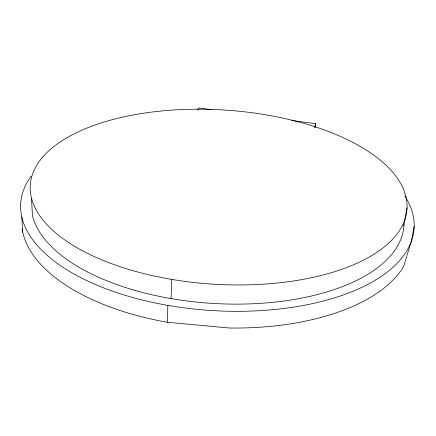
<?xml version="1.0" encoding="UTF-8"?>
<svg xmlns="http://www.w3.org/2000/svg" width="436" height="436" viewBox="0 0 436 436"><rect width="100%" height="100%" fill="white"/><g stroke="black" fill="none" stroke-linecap="round" stroke-linejoin="round"><path stroke-width="0.65" d="M414.2 226.153L411.404 240.934L403.632 266.603A195.235 96.906 3.6 0 1 229.331 328.008L167.293 322.275L167.86 305.391M171.043 298.589L171.724 279.405M315.223 127.655L315.686 123.704L291.521 120.456M403.725 225.886L407.033 207.749M314.596 127.541L315.686 123.704M197.404 110.177L198.838 107.992L210.931 109.616M21.8 216.839L22.743 232.219M31.506 198.233L32.46 215.744A186.722 89.62 3.6 0 0 227.063 304.023A186.722 89.62 3.6 0 0 403.959 224.605M404.788 195.944A197.094 94.797 3.6 0 1 215.597 310.754A197.094 94.797 3.6 0 1 31.174 176.215M167.293 322.275A195.219 96.928 3.6 0 1 22.111 228.818M81.886 250.449A188.739 87.249 3.6 0 0 399.283 230.884A188.739 87.249 3.6 0 0 174.662 109.937A188.739 87.249 3.6 0 0 81.886 250.449"/></g></svg>
